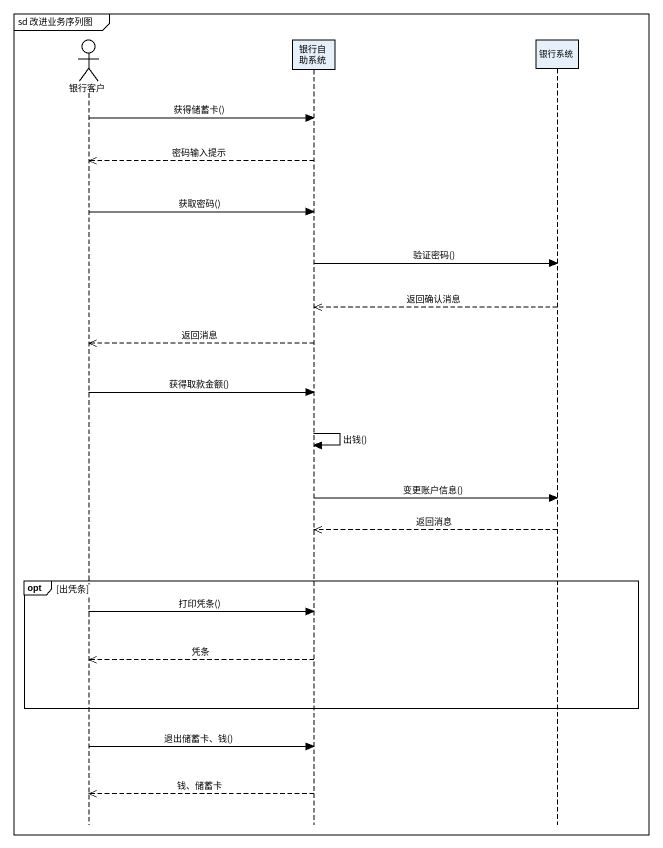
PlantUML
@startuml
mainframe sd 改进业务序列图
hide footbox
actor 银行客户
participant 银行自助系统
participant 银行系统

银行客户 -> 银行自助系统 : 获得储蓄卡()
银行自助系统 -->> 银行客户 : 密码输入提示
银行客户 -> 银行自助系统 : 获取密码()
银行自助系统 -> 银行系统 : 验证密码()
银行系统 -->> 银行自助系统 : 返回确认消息
银行自助系统 -->> 银行客户 : 返回消息
银行客户 -> 银行自助系统 : 获得取款金额()
银行自助系统 -> 银行自助系统 : 出钱()
银行自助系统 -> 银行系统 : 变更账户信息()
银行系统 -->> 银行自助系统 : 返回消息
opt 出凭条
  银行客户 -> 银行自助系统 : 打印凭条()
  银行自助系统 -->> 银行客户 : 凭条
end
银行客户 -> 银行自助系统 : 退出储蓄卡、钱()
银行自助系统 -->> 银行客户 : 钱、储蓄卡
@enduml
